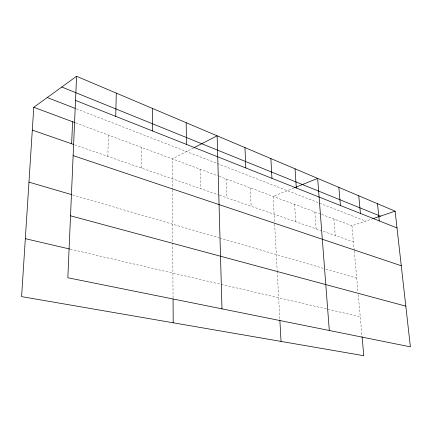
<?xml version="1.0" encoding="UTF-8"?>
<svg xmlns="http://www.w3.org/2000/svg" width="432" height="432" viewBox="0 0 432 432"><rect width="100%" height="100%" fill="white"/><g stroke="black" fill="none" stroke-linecap="round" stroke-linejoin="round"><path stroke-width="0.32" stroke-dasharray="2.16 1.62" d="M141.345 168.032L141.539 147.409M107.86 156.384L108.416 135.076M193.52 147.944L172.276 158.852L172.449 189.394M293.981 187.974L273.154 196.403L274.628 223.555M321.602 214.439L351.945 225.736L372.13 218.938M70.232 249.151L360.25 316.796M72.608 194.918L219.073 237.8M219.71 237.983L323.298 268.315M325.809 269.05L356.719 278.1M74.806 144.882L219.137 195.102M219.758 195.318L353.414 241.828M75.746 122.915L218.603 176.099M219.218 176.326L320.987 214.213M76.432 108.864L216.778 163.301M217.393 163.544L365.753 221.087M351.945 225.736L354.202 250.484M354.262 251.149L357.988 291.983M358.231 294.629L362.011 336.08M333.909 219.024L335.275 235.516M314.831 211.923L316.084 228.836M294.613 204.395L295.731 221.756M274.666 224.219L277.187 270.599M277.22 271.264L279.839 319.372M250.333 187.909L251.132 206.237M226.017 178.859L226.616 197.705M200.059 169.193L200.432 188.595M172.449 190.053L172.746 242.33M172.746 243L173.054 297.664"/><path stroke-width="0.65" d="M152.593 130.977L152.685 108.524M115.749 116.359L116.278 93.107M71.631 143.775L72.608 121.748M76.572 76.291L67.84 277.76L410.4 346.858L395.123 211.194L76.572 76.291L33.777 107.293L21.6 296.611L363.798 355.709L362.07 336.733M194.103 147.641L217.129 135.815L221.983 308.853M294.586 187.731L317.66 178.389L329.303 330.502M372.767 218.722L395.123 211.194M25.326 238.675L69.584 248.999M70.524 215.806L405.815 306.153M28.966 182.142L71.329 194.546M73.132 155.601L401.269 265.75M32.308 130.091L73.537 144.439M33.777 107.293L75.119 122.683M47.234 97.54L75.19 108.383M75.524 100.402L397.008 227.945M61.771 87.01L380.425 216.146M377.476 203.72L379.269 220.903M358.749 195.788L360.439 213.435M338.85 187.364L340.416 205.492M295.051 168.815L296.314 187.996M279.871 320.042L281.038 341.415M270.875 158.576L271.949 178.33M244.966 147.604L245.813 167.962M186.192 122.715L186.467 144.418M173.065 298.987L173.194 322.796"/></g></svg>
